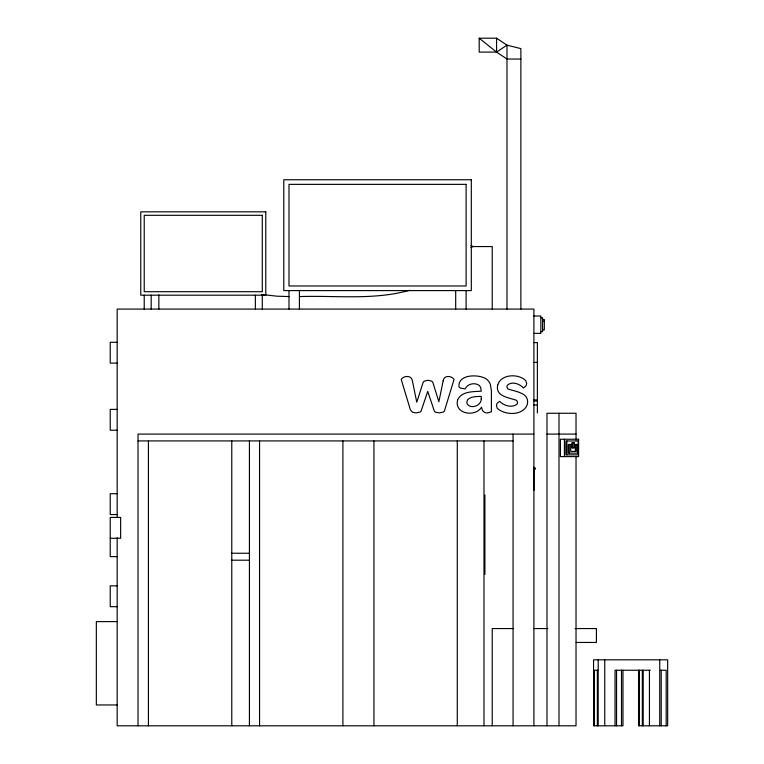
<?xml version="1.0" encoding="UTF-8"?>
<svg xmlns="http://www.w3.org/2000/svg" width="764" height="764" viewBox="0 0 764 764"><rect width="100%" height="100%" fill="white"/><g stroke="black" fill="none" stroke-linecap="round" stroke-linejoin="round"><path stroke-width="1.15" d="M470.949 245.559L473.126 246.562L470.949 247.574M506.981 309.076L506.981 45.143L496.562 38.2L479.2 38.2L479.2 52.095L496.562 52.095L506.981 45.143L520.876 48.619L520.876 309.076M409.714 290.263C373.921 300.367 336.265 295.382 299.66 296.575M520.876 59.038L506.981 59.038L496.562 52.095L479.2 38.2M473.126 246.562L492.226 246.562L492.226 309.076M533.902 316.019L540.845 316.019L540.845 333.381L533.902 333.381M540.845 317.757L542.583 317.757L542.583 331.643L540.845 331.643M542.583 319.495L544.321 319.495L544.321 329.905L542.583 329.905M542.583 321.224L544.321 321.224M117.178 342.282L110.226 342.282L110.226 363.12L117.178 363.12M533.807 342.587L537.379 342.587L537.379 412.98M533.902 362.394L537.379 362.394M533.902 400.002L537.379 400.002M533.902 400.919L537.379 400.919M533.902 405.006L537.379 405.006M117.178 409.389L110.226 409.389L110.226 430.218L117.178 430.218M533.902 434.095L138.017 434.095L138.017 725.8M546.986 434.095L576.027 434.095M138.017 440.923L513.064 440.923M533.902 467.148L533.902 490.373M117.178 493.725L110.226 493.725L110.226 514.564L117.178 514.564M110.226 538.276L120.645 538.276L120.645 517.438L110.226 517.438L110.226 556.622L117.178 556.622M231.425 553.251L249.284 553.251M231.425 560.193L249.284 560.193M117.178 585.845L110.226 585.845L110.226 606.683L117.178 606.683M117.178 621.619L96.34 621.619L96.34 704.962L117.178 704.962M513.542 628.562L492.226 628.562L492.226 725.8M533.511 628.562L547.874 628.562M575.101 628.562L596.417 628.562L596.417 642.457L576.171 642.457M597.897 670.238L594.44 670.238L594.44 725.8M650.24 670.238L615.049 670.238L615.049 725.8M660.449 670.238L666.179 670.238L666.179 725.8M289.078 296.575L276.788 296.174L261.412 294.436M661.223 670.238L661.223 725.8M659.733 659.819L659.733 725.8M649.429 670.238L649.429 725.8M643.202 670.238L643.202 725.8M642.333 670.238L642.333 725.8M639.43 670.238L639.43 725.8M638.551 670.238L638.551 725.8L667.66 725.8L667.66 659.819L593.571 659.819L593.571 725.8L622.975 725.8L622.975 670.238M621.495 670.238L621.495 725.8M616.538 670.238L616.538 725.8M604.744 659.819L604.744 725.8M598.212 659.819L598.212 725.8M597.343 670.238L597.343 725.8M576.352 444.447L576.352 451.4L570.679 451.4L570.679 444.447L568.254 444.447L568.254 453.138L577.775 453.138L577.775 444.447L575.349 444.447L575.349 451.4M576.027 440.045L576.027 413.257L546.986 413.257L546.986 725.8M576.027 456.71L576.027 725.8L117.178 725.8L117.178 537.675M572.809 442.719L572.809 447.924M569.256 444.447L569.256 453.138M566.84 440.981L566.84 454.866M564.424 439.243L564.424 456.605M559 413.257L559 725.8M535.125 468.055L535.125 469.048M534.915 468.055L534.915 469.048M533.902 725.8L533.902 309.076L117.178 309.076L117.178 517.438M513.064 434.095L513.064 725.8M496.562 38.2L496.562 52.095M484.901 495.015L484.901 574.404M483.984 440.923L483.984 725.8M466.107 290.597L466.107 309.076M457.283 440.923L457.283 725.8M455.688 290.597L455.688 309.076M373.94 440.923L373.94 725.8M342.902 440.923L342.902 725.8M299.412 290.597L299.412 309.076M288.993 290.597L288.993 309.076M262.3 295.181L262.3 309.076M259.559 440.923L259.559 725.8M255.357 295.181L255.357 309.076M249.427 440.923L249.427 725.8M231.778 440.923L231.778 725.8M158.845 294.923L158.845 309.076M151.177 295.181L151.177 309.076M148.426 440.923L148.426 725.8M144.224 295.181L144.224 309.076M497.708 385.027C495.12 396.764 509.196 397.49 516.722 400.422L517.562 402.513L517.161 404.013C512.195 408.377 503.791 405.684 499.58 401.339L497.097 403.277L496.438 405.436L497.23 408.215C504.794 415.578 523.483 415.988 527.322 404.337C529.872 392.419 515.356 391.827 507.735 388.8L506.895 386.87L507.286 385.304C511.813 380.921 519.663 383.767 523.416 387.959L525.966 385.877L526.702 383.652L525.823 380.73C518.565 373.329 501.031 373.863 497.708 385.027M457.55 400.25C454.169 414.107 475.504 417.516 481.53 407.116L482.113 409.523A5.291 5.291 0 0 0 487.527 412.961L491.405 411.796L491.405 390.738L490.354 384.368A11.718 11.718 0 0 0 484.834 378.094C476.669 374.207 457.942 374.503 458.963 386.804L460.339 388.074L465.161 388.914C467.463 383.719 474.731 382.229 479.229 385.371L480.642 387.386L481.244 391.178C473.269 391.798 461.055 391.053 457.55 400.25M443.158 380.873L438.851 401.778L432.777 382.181L431.65 381.131L428.031 380.291L424.354 381.131L423.218 382.181L416.772 402.217L412.388 380.873C411.796 375.076 403.86 375.43 401.205 379.412L410.411 409.896L412.426 412.235L416.046 412.885L419.952 412.159L421.079 411.118L427.735 391.397L434.363 411.166L435.451 412.197L439.434 412.885L443.196 412.14L444.342 411.204L454.055 379.412C451.438 375.42 443.664 375.105 443.158 380.873M481.244 398.932C481.396 405.608 471.149 409.494 467.215 404.041L466.842 402.217L467.606 399.687C471.226 396.306 476.602 396.573 481.244 396.373L481.244 398.932M471.312 179.75L283.788 179.75L283.788 290.597L471.312 290.597L471.312 179.75M466.107 184.363L288.993 184.363L288.993 285.975L466.107 285.975L466.107 184.363M265.776 211.838L140.757 211.838L140.757 295.181L265.776 295.181L265.776 211.838M262.3 215.305L144.224 215.305L144.224 291.705L262.3 291.705L262.3 215.305M578.606 439.243L560.413 439.243L560.413 456.605L578.606 456.605L578.606 439.243M578.186 440.981L565.837 440.981L565.837 454.866L578.186 454.866L578.186 440.981M574.222 442.719L571.806 442.719L571.806 447.924L574.222 447.924L574.222 442.719"/></g></svg>
